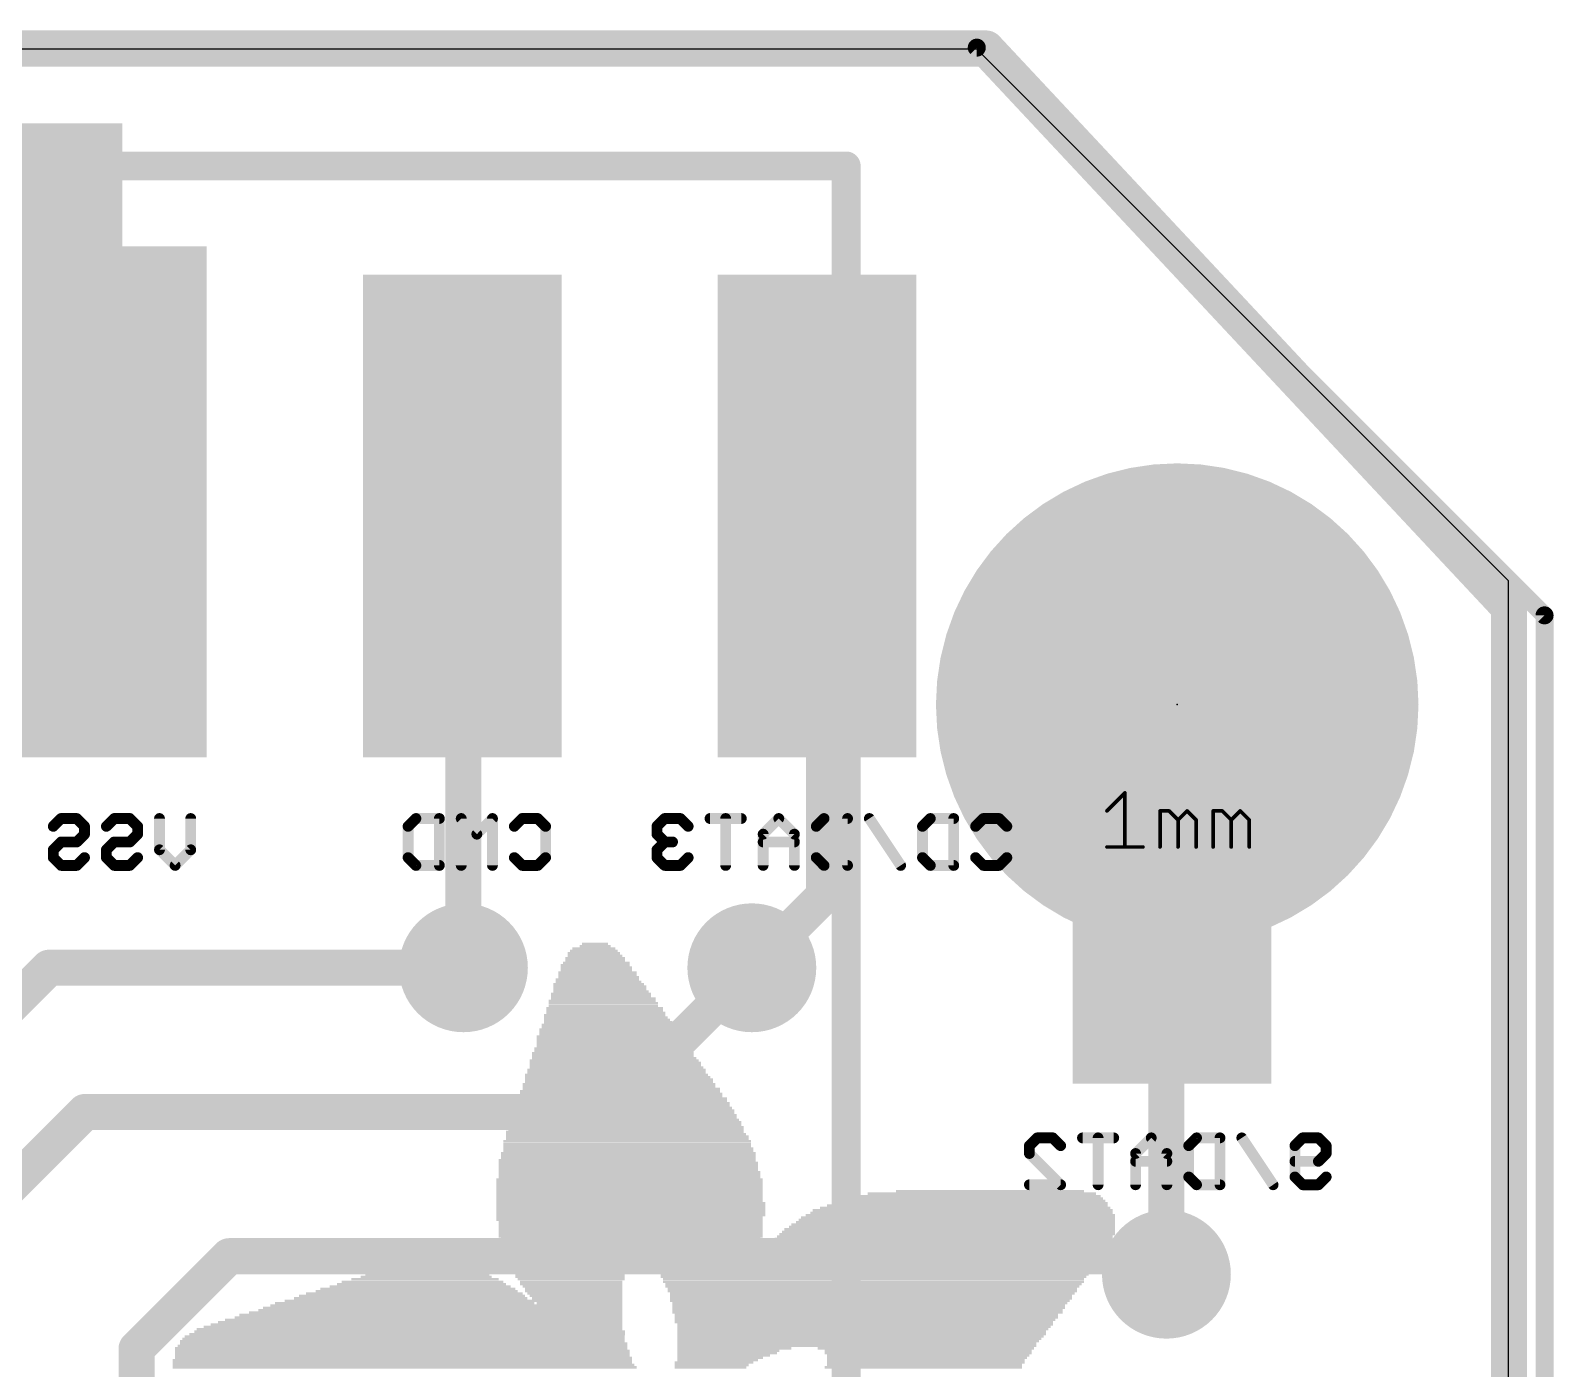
# Model space of a CAD drawing. Extents: x -0.1 to 24.1, y -0.3 to 31.9.
# Drawn here: x 13.33 to 24.06, y 22.45 to 31.88 of the extents above; entities that cross this region are included whole.
import ezdxf

# ---------------------------------------------------------------- set-up
doc = ezdxf.new("R2010")
doc.units = 0
for name, color, linetype in [('1', 12, 'CONTINUOUS'), ('16', 132, 'CONTINUOUS'), ('18', 110, 'CONTINUOUS'), ('20', 53, 'CONTINUOUS'), ('21', 253, 'CONTINUOUS'), ('22', 253, 'CONTINUOUS'), ('23', 53, 'CONTINUOUS'), ('25', 253, 'CONTINUOUS'), ('39', 12, 'CONTINUOUS'), ('41', 12, 'CONTINUOUS'), ('51', 253, 'CONTINUOUS'), ('52', 253, 'CONTINUOUS')]:
    doc.layers.add(name, color=color, linetype=linetype)

# ---------------------------------------------------------------- blocks, each defined once
blk = doc.blocks.new('RECT')
blk.add_solid([(-0.5, -0.5), (0.5, -0.5), (-0.5, 0.5), (0.5, 0.5)])
blk = doc.blocks.new('PIE')
at = {"const_width": 0.5}
blk.add_lwpolyline([(0, -0.25, 1), (0, 0.25, 1), (0, -0.25)], format="xyb", dxfattribs=at)
blk = doc.blocks.new('ROUNDV')
at = {"const_width": 0.5}
blk.add_lwpolyline([(0, -0.25, 1), (0, 0.25, 1), (0, -0.25)], format="xyb", dxfattribs=at)

msp = doc.modelspace()

# ---------------------------------------------------------------- linework, layer by layer
at = {"layer": '1', "const_width": 0.254}
for points in [[(11.88, 23.691), (13.462, 25.273)], [(13.462, 25.273), (16.383, 25.273)], [(17.399, 24.257), (18.415, 25.273)], [(12.98, 23.521), (13.716, 24.257)], [(13.716, 24.257), (17.399, 24.257)], [(14.08, 22.589), (14.732, 23.241)], [(14.732, 23.241), (20.955, 23.241)], [(20.955, 23.241), (21.336, 23.114)], [(14.08, 20.3226), (14.08, 22.589)]]:
    msp.add_lwpolyline(points, dxfattribs=at)
at = {"layer": '1', "const_width": 0.127}
for points in [[(13.462, 25.3365, 1), (13.462, 25.2095)], [(13.5069, 25.2281, 1), (13.4171, 25.3179)], [(16.383, 25.2095, 1), (16.383, 25.3365)], [(18.4599, 25.2281, 1), (18.3701, 25.3179)], [(13.716, 24.3205, 1), (13.716, 24.1935)], [(13.7609, 24.2121, 1), (13.6711, 24.3019)], [(17.3541, 24.3019, 1), (17.4439, 24.2121)], [(17.399, 24.1935, 1), (17.399, 24.3205)], [(14.732, 23.3045, 1), (14.732, 23.1775)], [(14.7769, 23.1961, 1), (14.6871, 23.2859)], [(20.9751, 23.3012, 1), (20.9349, 23.1808)], [(20.955, 23.1775, 1), (20.955, 23.3045)], [(21.3159, 23.0538, 1), (21.3561, 23.1742)], [(14.1435, 22.589, 1), (14.0165, 22.589)], [(14.0351, 22.6339, 1), (14.1249, 22.5441)]]:
    msp.add_lwpolyline(points, format="xyb", dxfattribs=at)
at = {"layer": '16', "const_width": 0.254}
for points in [[(20.066, 31.75), (0.762, 31.75)], [(23.749, 27.813), (20.066, 31.75)], [(16.383, 28.448), (16.375, 28.456)], [(16.383, 25.273), (16.383, 28.448)], [(18.923, 28.408), (18.875, 28.456)], [(18.923, 25.781), (18.923, 28.408)], [(23.749, 21.717), (23.749, 27.813)], [(21.336, 26.117), (21.375, 26.156)], [(21.336, 23.114), (21.336, 26.117)], [(18.415, 25.273), (18.923, 25.781)]]:
    msp.add_lwpolyline(points, dxfattribs=at)
at = {"layer": '16', "const_width": 0.127}
for points in [[(20.1124, 31.7934, 1), (20.0196, 31.7066)], [(20.066, 31.6865, 1), (20.066, 31.8135)], [(16.4199, 28.5009, 1), (16.3301, 28.4111)], [(16.4465, 28.448, 1), (16.3195, 28.448)], [(16.3381, 28.4031, 1), (16.4279, 28.4929)], [(18.9199, 28.5009, 1), (18.8301, 28.4111)], [(18.9865, 28.408, 1), (18.8595, 28.408)], [(18.8781, 28.3631, 1), (18.9679, 28.4529)], [(23.8125, 27.813, 1), (23.6855, 27.813)], [(23.7026, 27.7696, 1), (23.7954, 27.8564)], [(21.3995, 26.117, 1), (21.2725, 26.117)], [(21.2911, 26.1619, 1), (21.3809, 26.0721)], [(21.4199, 26.1111, 1), (21.3301, 26.2009)], [(18.9679, 25.7361, 1), (18.8781, 25.8259)], [(18.8595, 25.781, 1), (18.9865, 25.781)], [(16.3195, 25.273, 1), (16.4465, 25.273)], [(18.3701, 25.3179, 1), (18.4599, 25.2281)], [(21.2725, 23.114, 1), (21.3995, 23.114)]]:
    msp.add_lwpolyline(points, format="xyb", dxfattribs=at)
at = {"layer": '20'}
for p, q in [((20, 31.746), (0.754, 31.746)), ((23.746, 28), (20, 31.746)), ((23.746, 21.746), (23.746, 28))]:
    msp.add_line(p, q, dxfattribs=at)
at = {"layer": '21', "const_width": 0.2032}
for points in [[(19.08, 30.9226), (14.478, 30.9226)], [(19.08, 18.3626), (19.08, 30.9226)]]:
    msp.add_lwpolyline(points, dxfattribs=at)
at = {"layer": '21', "const_width": 0.1016}
for points in [[(14.478, 30.9734, 1), (14.478, 30.8718)], [(19.1308, 30.9226, 1), (19.0292, 30.9226)], [(19.08, 30.8718, 1), (19.08, 30.9734)]]:
    msp.add_lwpolyline(points, format="xyb", dxfattribs=at)
at = {"layer": '23'}
msp.add_point((21.4122, 27.1272), dxfattribs=at)
at = {"layer": '25', "const_width": 0.0254}
for points in [[(20.9169, 26.3781), (21.044, 26.5052)], [(21.044, 26.5052), (21.044, 26.1239)], [(21.2911, 26.1239), (21.2911, 26.3781)], [(21.2911, 26.3781), (21.3547, 26.3781)], [(21.3547, 26.3781), (21.4182, 26.3146)], [(21.4182, 26.3146), (21.4818, 26.3781)], [(21.4182, 26.3146), (21.4182, 26.1239)], [(21.4818, 26.3781), (21.5453, 26.3146)], [(21.5453, 26.3146), (21.5453, 26.1239)], [(21.6653, 26.1239), (21.6653, 26.3781)], [(21.6653, 26.3781), (21.7289, 26.3781)], [(21.7289, 26.3781), (21.7924, 26.3146)], [(21.7924, 26.3146), (21.856, 26.3781)], [(21.7924, 26.3146), (21.7924, 26.1239)], [(21.856, 26.3781), (21.9195, 26.3146)], [(21.9195, 26.3146), (21.9195, 26.1239)], [(20.9169, 26.1239), (21.1711, 26.1239)]]:
    msp.add_lwpolyline(points, dxfattribs=at)
at = {"layer": '25', "const_width": 0.0127}
for points in [[(21.0504, 26.5052, 1), (21.0377, 26.5052)], [(21.0485, 26.5007, 1), (21.0395, 26.5097)], [(20.9124, 26.3826, 1), (20.9214, 26.3736)], [(21.2911, 26.3845, 1), (21.2911, 26.3718)], [(21.2975, 26.3781, 1), (21.2848, 26.3781)], [(21.3591, 26.3826, 1), (21.3502, 26.3736)], [(21.3547, 26.3718, 1), (21.3547, 26.3845)], [(21.4246, 26.3146, 1), (21.4119, 26.3146)], [(21.4137, 26.3191, 1), (21.4227, 26.3101)], [(21.4137, 26.3101, 1), (21.4227, 26.3191)], [(21.4863, 26.3826, 1), (21.4773, 26.3736)], [(21.4863, 26.3736, 1), (21.4773, 26.3826)], [(21.5517, 26.3146, 1), (21.539, 26.3146)], [(21.5408, 26.3101, 1), (21.5498, 26.3191)], [(21.6717, 26.3781, 1), (21.659, 26.3781)], [(21.6653, 26.3845, 1), (21.6653, 26.3718)], [(21.7334, 26.3826, 1), (21.7244, 26.3736)], [(21.7289, 26.3718, 1), (21.7289, 26.3845)], [(21.7879, 26.3191, 1), (21.7969, 26.3101)], [(21.7988, 26.3146, 1), (21.7861, 26.3146)], [(21.7879, 26.3101, 1), (21.7969, 26.3191)], [(21.8605, 26.3826, 1), (21.8515, 26.3736)], [(21.8605, 26.3736, 1), (21.8515, 26.3826)], [(21.9259, 26.3146, 1), (21.9132, 26.3146)], [(21.915, 26.3101, 1), (21.924, 26.3191)], [(20.9169, 26.1303, 1), (20.9169, 26.1176)], [(21.0377, 26.1239, 1), (21.0504, 26.1239)], [(21.1711, 26.1176, 1), (21.1711, 26.1303)], [(21.2848, 26.1239, 1), (21.2975, 26.1239)], [(21.4119, 26.1239, 1), (21.4246, 26.1239)], [(21.539, 26.1239, 1), (21.5517, 26.1239)], [(21.659, 26.1239, 1), (21.6717, 26.1239)], [(21.7861, 26.1239, 1), (21.7988, 26.1239)], [(21.9132, 26.1239, 1), (21.9259, 26.1239)]]:
    msp.add_lwpolyline(points, format="xyb", dxfattribs=at)
at = {"layer": '39', "const_width": 1.2}
msp.add_lwpolyline([(21.4122, 26.0272, 1), (21.4122, 28.2272, 1), (21.4122, 26.0272)], format="xyb", dxfattribs=at)
at = {"layer": '41', "const_width": 1.2}
msp.add_lwpolyline([(21.4122, 26.0272, 1), (21.4122, 28.2272, 1), (21.4122, 26.0272)], format="xyb", dxfattribs=at)
at = {"layer": '51', "const_width": 0.2032}
msp.add_lwpolyline([(19.08, 30.9226), (5.08, 30.9226)], dxfattribs=at)
at = {"layer": '51', "const_width": 0.1016}
msp.add_lwpolyline([(19.08, 30.8718, 1), (19.08, 30.9734)], format="xyb", dxfattribs=at)
at = {"layer": '52'}
for points, const_width in [([(0.5, 31.756), (20, 31.756)], 0.127), ([(20, 31.756), (24, 27.756)], 0.127), ([(24, 27.756), (24, 21.756)], 0.127), ([(13.4932, 26.2695), (13.5482, 26.3246)], 0.0762), ([(13.5482, 26.3246), (13.6584, 26.3246)], 0.0762), ([(13.6584, 26.3246), (13.7135, 26.2695)], 0.0762), ([(13.7135, 26.2695), (13.7135, 26.2144)], 0.0762), ([(13.8674, 26.2695), (13.9225, 26.3246)], 0.0762), ([(13.9225, 26.3246), (14.0326, 26.3246)], 0.0762), ([(14.0326, 26.3246), (14.0877, 26.2695)], 0.0762), ([(14.0877, 26.2695), (14.0877, 26.2144)], 0.0762), ([(14.2416, 26.1043), (14.2416, 26.3246)], 0.0762), ([(14.4619, 26.3246), (14.4619, 26.1043)], 0.0762), ([(15.9932, 26.2695), (16.0482, 26.3246)], 0.0762), ([(15.9932, 26.0492), (15.9932, 26.2695)], 0.0762), ([(16.0482, 26.3246), (16.2135, 26.3246)], 0.0762), ([(16.2135, 26.3246), (16.2135, 25.9941)], 0.0762), ([(16.4775, 26.2144), (16.3674, 26.3246)], 0.0762), ([(16.3674, 26.3246), (16.3674, 25.9941)], 0.0762), ([(16.5877, 26.3246), (16.4775, 26.2144)], 0.0762), ([(16.5877, 25.9941), (16.5877, 26.3246)], 0.0762), ([(16.7416, 26.2695), (16.7967, 26.3246)], 0.0762), ([(16.7967, 26.3246), (16.9068, 26.3246)], 0.0762), ([(16.9068, 26.3246), (16.9619, 26.2695)], 0.0762), ([(16.9619, 26.2695), (16.9619, 26.0492)], 0.0762), ([(17.8014, 26.3246), (17.7463, 26.2695)], 0.0762), ([(17.7463, 26.2695), (17.7463, 26.2144)], 0.0762), ([(17.9116, 26.3246), (17.8014, 26.3246)], 0.0762), ([(17.9667, 26.2695), (17.9116, 26.3246)], 0.0762), ([(18.3409, 26.3246), (18.1206, 26.3246)], 0.0762), ([(18.2307, 25.9941), (18.2307, 26.3246)], 0.0762), ([(18.6049, 26.3246), (18.4948, 26.2144)], 0.0762), ([(18.7151, 26.2144), (18.6049, 26.3246)], 0.0762), ([(18.869, 26.2695), (18.924, 26.3246)], 0.0762), ([(18.869, 26.0492), (18.869, 26.2695)], 0.0762), ([(18.924, 26.3246), (19.0893, 26.3246)], 0.0762), ([(19.0893, 26.3246), (19.0893, 25.9941)], 0.0762), ([(19.4635, 25.9941), (19.2432, 26.3246)], 0.0762), ([(19.6174, 26.2695), (19.6725, 26.3246)], 0.0762), ([(19.6174, 26.0492), (19.6174, 26.2695)], 0.0762), ([(19.6725, 26.3246), (19.8377, 26.3246)], 0.0762), ([(19.8377, 26.3246), (19.8377, 25.9941)], 0.0762), ([(19.9916, 26.2695), (20.0467, 26.3246)], 0.0762), ([(20.0467, 26.3246), (20.1568, 26.3246)], 0.0762), ([(20.1568, 26.3246), (20.2119, 26.2695)], 0.0762), ([(20.2119, 26.2695), (20.2119, 26.0492)], 0.0762), ([(13.5482, 26.1593), (13.4932, 26.1043)], 0.0762), ([(13.6584, 26.1593), (13.5482, 26.1593)], 0.0762), ([(13.7135, 26.2144), (13.6584, 26.1593)], 0.0762), ([(13.9225, 26.1593), (13.8674, 26.1043)], 0.0762), ([(14.0326, 26.1593), (13.9225, 26.1593)], 0.0762), ([(14.0877, 26.2144), (14.0326, 26.1593)], 0.0762), ([(17.7463, 26.2144), (17.8014, 26.1593)], 0.0762), ([(17.8014, 26.1593), (17.7463, 26.1043)], 0.0762), ([(17.8014, 26.1593), (17.8565, 26.1593)], 0.0762), ([(18.4948, 26.2144), (18.4948, 25.9941)], 0.0762), ([(18.7151, 26.1593), (18.4948, 26.1593)], 0.0762), ([(18.7151, 25.9941), (18.7151, 26.2144)], 0.0762), ([(13.4932, 26.1043), (13.4932, 26.0492)], 0.0762), ([(13.4932, 26.0492), (13.5482, 25.9941)], 0.0762), ([(13.6584, 25.9941), (13.7135, 26.0492)], 0.0762), ([(13.8674, 26.1043), (13.8674, 26.0492)], 0.0762), ([(13.8674, 26.0492), (13.9225, 25.9941)], 0.0762), ([(14.0326, 25.9941), (14.0877, 26.0492)], 0.0762), ([(14.3517, 25.9941), (14.2416, 26.1043)], 0.0762), ([(14.4619, 26.1043), (14.3517, 25.9941)], 0.0762), ([(16.0482, 25.9941), (15.9932, 26.0492)], 0.0762), ([(16.7967, 25.9941), (16.7416, 26.0492)], 0.0762), ([(16.9619, 26.0492), (16.9068, 25.9941)], 0.0762), ([(17.7463, 26.1043), (17.7463, 26.0492)], 0.0762), ([(17.7463, 26.0492), (17.8014, 25.9941)], 0.0762), ([(17.9116, 25.9941), (17.9667, 26.0492)], 0.0762), ([(18.924, 25.9941), (18.869, 26.0492)], 0.0762), ([(19.6725, 25.9941), (19.6174, 26.0492)], 0.0762), ([(20.0467, 25.9941), (19.9916, 26.0492)], 0.0762), ([(20.2119, 26.0492), (20.1568, 25.9941)], 0.0762), ([(13.5482, 25.9941), (13.6584, 25.9941)], 0.0762), ([(13.9225, 25.9941), (14.0326, 25.9941)], 0.0762), ([(16.2135, 25.9941), (16.0482, 25.9941)], 0.0762), ([(16.9068, 25.9941), (16.7967, 25.9941)], 0.0762), ([(17.8014, 25.9941), (17.9116, 25.9941)], 0.0762), ([(19.0893, 25.9941), (18.924, 25.9941)], 0.0762), ([(19.8377, 25.9941), (19.6725, 25.9941)], 0.0762), ([(20.1568, 25.9941), (20.0467, 25.9941)], 0.0762), ([(20.3706, 24.0195), (20.4256, 24.0746)], 0.0762), ([(20.3706, 23.9644), (20.3706, 24.0195)], 0.0762), ([(20.4256, 24.0746), (20.5358, 24.0746)], 0.0762), ([(20.5358, 24.0746), (20.5909, 24.0195)], 0.0762), ([(20.9651, 24.0746), (20.7448, 24.0746)], 0.0762), ([(20.8549, 23.7441), (20.8549, 24.0746)], 0.0762), ([(21.2291, 24.0746), (21.119, 23.9644)], 0.0762), ([(21.3393, 23.9644), (21.2291, 24.0746)], 0.0762), ([(21.4932, 24.0195), (21.5482, 24.0746)], 0.0762), ([(21.4932, 23.7992), (21.4932, 24.0195)], 0.0762), ([(21.5482, 24.0746), (21.7135, 24.0746)], 0.0762), ([(21.7135, 24.0746), (21.7135, 23.7441)], 0.0762), ([(22.0877, 23.7441), (21.8674, 24.0746)], 0.0762), ([(22.2416, 24.0195), (22.2967, 24.0746)], 0.0762), ([(22.2416, 23.7992), (22.2416, 24.0195)], 0.0762), ([(22.2967, 24.0746), (22.4068, 24.0746)], 0.0762), ([(22.4068, 24.0746), (22.4619, 24.0195)], 0.0762), ([(22.4619, 24.0195), (22.4619, 23.9644)], 0.0762), ([(20.5909, 23.7441), (20.3706, 23.9644)], 0.0762), ([(21.119, 23.9644), (21.119, 23.7441)], 0.0762), ([(21.3393, 23.9093), (21.119, 23.9093)], 0.0762), ([(21.3393, 23.7441), (21.3393, 23.9644)], 0.0762), ([(22.4068, 23.9093), (22.2416, 23.9093)], 0.0762), ([(22.4619, 23.9644), (22.4068, 23.9093)], 0.0762), ([(21.5482, 23.7441), (21.4932, 23.7992)], 0.0762), ([(22.2967, 23.7441), (22.2416, 23.7992)], 0.0762), ([(22.4619, 23.7992), (22.4068, 23.7441)], 0.0762), ([(20.3706, 23.7441), (20.5909, 23.7441)], 0.0762), ([(21.7135, 23.7441), (21.5482, 23.7441)], 0.0762), ([(22.4068, 23.7441), (22.2967, 23.7441)], 0.0762)]:
    msp.add_lwpolyline(points, dxfattribs=dict(at, const_width=const_width))
for points, const_width in [([(20.0225, 31.7785, 1), (19.9775, 31.7335)], 0.0635), ([(20, 31.7243, 1), (20, 31.7877)], 0.0635), ([(24.0317, 27.756, 1), (23.9683, 27.756)], 0.0635), ([(23.9775, 27.7335, 1), (24.0225, 27.7785)], 0.0635), ([(13.4797, 26.283, 1), (13.5066, 26.256)], 0.0381), ([(13.5482, 26.3436, 1), (13.5482, 26.3055)], 0.0381), ([(13.5617, 26.3111, 1), (13.5348, 26.3381)], 0.0381), ([(13.6719, 26.3381, 1), (13.6449, 26.3111)], 0.0381), ([(13.6584, 26.3055, 1), (13.6584, 26.3436)], 0.0381), ([(13.7325, 26.2695, 1), (13.6944, 26.2695)], 0.0381), ([(13.7, 26.256, 1), (13.727, 26.283)], 0.0381), ([(13.8539, 26.283, 1), (13.8808, 26.256)], 0.0381), ([(13.9225, 26.3436, 1), (13.9225, 26.3055)], 0.0381), ([(13.9359, 26.3111, 1), (13.909, 26.3381)], 0.0381), ([(14.0461, 26.3381, 1), (14.0191, 26.3111)], 0.0381), ([(14.0326, 26.3055, 1), (14.0326, 26.3436)], 0.0381), ([(14.1067, 26.2695, 1), (14.0686, 26.2695)], 0.0381), ([(14.0742, 26.256, 1), (14.1012, 26.283)], 0.0381), ([(14.2606, 26.3246, 1), (14.2225, 26.3246)], 0.0381), ([(14.4809, 26.3246, 1), (14.4428, 26.3246)], 0.0381), ([(16.0122, 26.2695, 1), (15.9741, 26.2695)], 0.0381), ([(15.9797, 26.283, 1), (16.0066, 26.256)], 0.0381), ([(16.0482, 26.3436, 1), (16.0482, 26.3055)], 0.0381), ([(16.0617, 26.3111, 1), (16.0348, 26.3381)], 0.0381), ([(16.2325, 26.3246, 1), (16.1944, 26.3246)], 0.0381), ([(16.2135, 26.3055, 1), (16.2135, 26.3436)], 0.0381), ([(16.3808, 26.3381, 1), (16.3539, 26.3111)], 0.0381), ([(16.3864, 26.3246, 1), (16.3483, 26.3246)], 0.0381), ([(16.6067, 26.3246, 1), (16.5686, 26.3246)], 0.0381), ([(16.6012, 26.3111, 1), (16.5742, 26.3381)], 0.0381), ([(16.7281, 26.283, 1), (16.7551, 26.256)], 0.0381), ([(16.7967, 26.3436, 1), (16.7967, 26.3055)], 0.0381), ([(16.8101, 26.3111, 1), (16.7832, 26.3381)], 0.0381), ([(16.9203, 26.3381, 1), (16.8934, 26.3111)], 0.0381), ([(16.9068, 26.3055, 1), (16.9068, 26.3436)], 0.0381), ([(16.9809, 26.2695, 1), (16.9428, 26.2695)], 0.0381), ([(16.9484, 26.256, 1), (16.9754, 26.283)], 0.0381), ([(17.7654, 26.2695, 1), (17.7273, 26.2695)], 0.0381), ([(17.7329, 26.283, 1), (17.7598, 26.256)], 0.0381), ([(17.8014, 26.3436, 1), (17.8014, 26.3055)], 0.0381), ([(17.8149, 26.3111, 1), (17.788, 26.3381)], 0.0381), ([(17.9251, 26.3381, 1), (17.8981, 26.3111)], 0.0381), ([(17.9116, 26.3055, 1), (17.9116, 26.3436)], 0.0381), ([(17.9532, 26.256, 1), (17.9801, 26.283)], 0.0381), ([(18.1206, 26.3436, 1), (18.1206, 26.3055)], 0.0381), ([(18.2498, 26.3246, 1), (18.2117, 26.3246)], 0.0381), ([(18.3409, 26.3055, 1), (18.3409, 26.3436)], 0.0381), ([(18.6184, 26.3381, 1), (18.5914, 26.3111)], 0.0381), ([(18.6184, 26.3111, 1), (18.5914, 26.3381)], 0.0381), ([(18.8555, 26.283, 1), (18.8824, 26.256)], 0.0381), ([(18.888, 26.2695, 1), (18.8499, 26.2695)], 0.0381), ([(18.924, 26.3436, 1), (18.924, 26.3055)], 0.0381), ([(18.9375, 26.3111, 1), (18.9106, 26.3381)], 0.0381), ([(19.1083, 26.3246, 1), (19.0702, 26.3246)], 0.0381), ([(19.0893, 26.3055, 1), (19.0893, 26.3436)], 0.0381), ([(19.259, 26.3351, 1), (19.2273, 26.314)], 0.0381), ([(19.6364, 26.2695, 1), (19.5983, 26.2695)], 0.0381), ([(19.6039, 26.283, 1), (19.6308, 26.256)], 0.0381), ([(19.6725, 26.3436, 1), (19.6725, 26.3055)], 0.0381), ([(19.6859, 26.3111, 1), (19.659, 26.3381)], 0.0381), ([(19.8567, 26.3246, 1), (19.8186, 26.3246)], 0.0381), ([(19.8377, 26.3055, 1), (19.8377, 26.3436)], 0.0381), ([(19.9781, 26.283, 1), (20.0051, 26.256)], 0.0381), ([(20.0467, 26.3436, 1), (20.0467, 26.3055)], 0.0381), ([(20.0601, 26.3111, 1), (20.0332, 26.3381)], 0.0381), ([(20.1703, 26.3381, 1), (20.1434, 26.3111)], 0.0381), ([(20.1568, 26.3055, 1), (20.1568, 26.3436)], 0.0381), ([(20.2309, 26.2695, 1), (20.1928, 26.2695)], 0.0381), ([(20.1984, 26.256, 1), (20.2254, 26.283)], 0.0381), ([(13.5482, 26.1784, 1), (13.5482, 26.1403)], 0.0381), ([(13.5617, 26.1459, 1), (13.5348, 26.1728)], 0.0381), ([(13.6449, 26.1728, 1), (13.6719, 26.1459)], 0.0381), ([(13.6584, 26.1403, 1), (13.6584, 26.1784)], 0.0381), ([(13.6944, 26.2144, 1), (13.7325, 26.2144)], 0.0381), ([(13.727, 26.2009, 1), (13.7, 26.2279)], 0.0381), ([(13.9225, 26.1784, 1), (13.9225, 26.1403)], 0.0381), ([(13.9359, 26.1459, 1), (13.909, 26.1728)], 0.0381), ([(14.0191, 26.1728, 1), (14.0461, 26.1459)], 0.0381), ([(14.0326, 26.1403, 1), (14.0326, 26.1784)], 0.0381), ([(14.0686, 26.2144, 1), (14.1067, 26.2144)], 0.0381), ([(14.1012, 26.2009, 1), (14.0742, 26.2279)], 0.0381), ([(16.4641, 26.2279, 1), (16.491, 26.2009)], 0.0381), ([(16.4641, 26.2009, 1), (16.491, 26.2279)], 0.0381), ([(17.7598, 26.2279, 1), (17.7329, 26.2009)], 0.0381), ([(17.7273, 26.2144, 1), (17.7654, 26.2144)], 0.0381), ([(17.8014, 26.1784, 1), (17.8014, 26.1403)], 0.0381), ([(17.8149, 26.1459, 1), (17.788, 26.1728)], 0.0381), ([(17.788, 26.1459, 1), (17.8149, 26.1728)], 0.0381), ([(17.8565, 26.1403, 1), (17.8565, 26.1784)], 0.0381), ([(18.5138, 26.2144, 1), (18.4757, 26.2144)], 0.0381), ([(18.4813, 26.2279, 1), (18.5082, 26.2009)], 0.0381), ([(18.4948, 26.1784, 1), (18.4948, 26.1403)], 0.0381), ([(18.7341, 26.2144, 1), (18.696, 26.2144)], 0.0381), ([(18.7016, 26.2009, 1), (18.7285, 26.2279)], 0.0381), ([(18.7151, 26.1403, 1), (18.7151, 26.1784)], 0.0381), ([(13.5122, 26.1043, 1), (13.4741, 26.1043)], 0.0381), ([(13.4797, 26.1177, 1), (13.5066, 26.0908)], 0.0381), ([(13.5066, 26.0626, 1), (13.4797, 26.0357)], 0.0381), ([(13.727, 26.0357, 1), (13.7, 26.0626)], 0.0381), ([(13.8864, 26.1043, 1), (13.8483, 26.1043)], 0.0381), ([(13.8539, 26.1177, 1), (13.8808, 26.0908)], 0.0381), ([(13.8808, 26.0626, 1), (13.8539, 26.0357)], 0.0381), ([(14.1012, 26.0357, 1), (14.0742, 26.0626)], 0.0381), ([(14.2551, 26.1177, 1), (14.2281, 26.0908)], 0.0381), ([(14.2225, 26.1043, 1), (14.2606, 26.1043)], 0.0381), ([(14.4428, 26.1043, 1), (14.4809, 26.1043)], 0.0381), ([(14.4754, 26.0908, 1), (14.4484, 26.1177)], 0.0381), ([(16.0066, 26.0626, 1), (15.9797, 26.0357)], 0.0381), ([(16.7551, 26.0626, 1), (16.7281, 26.0357)], 0.0381), ([(16.9754, 26.0357, 1), (16.9484, 26.0626)], 0.0381), ([(17.7654, 26.1043, 1), (17.7273, 26.1043)], 0.0381), ([(17.7329, 26.1177, 1), (17.7598, 26.0908)], 0.0381), ([(17.7598, 26.0626, 1), (17.7329, 26.0357)], 0.0381), ([(17.9801, 26.0357, 1), (17.9532, 26.0626)], 0.0381), ([(18.8824, 26.0626, 1), (18.8555, 26.0357)], 0.0381), ([(19.6308, 26.0626, 1), (19.6039, 26.0357)], 0.0381), ([(20.0051, 26.0626, 1), (19.9781, 26.0357)], 0.0381), ([(20.2254, 26.0357, 1), (20.1984, 26.0626)], 0.0381), ([(13.4741, 26.0492, 1), (13.5122, 26.0492)], 0.0381), ([(13.5482, 26.0131, 1), (13.5482, 25.975)], 0.0381), ([(13.5348, 25.9806, 1), (13.5617, 26.0076)], 0.0381), ([(13.6449, 26.0076, 1), (13.6719, 25.9806)], 0.0381), ([(13.6584, 25.975, 1), (13.6584, 26.0131)], 0.0381), ([(13.8483, 26.0492, 1), (13.8864, 26.0492)], 0.0381), ([(13.9225, 26.0131, 1), (13.9225, 25.975)], 0.0381), ([(13.909, 25.9806, 1), (13.9359, 26.0076)], 0.0381), ([(14.0191, 26.0076, 1), (14.0461, 25.9806)], 0.0381), ([(14.0326, 25.975, 1), (14.0326, 26.0131)], 0.0381), ([(14.3383, 26.0076, 1), (14.3652, 25.9806)], 0.0381), ([(14.3383, 25.9806, 1), (14.3652, 26.0076)], 0.0381), ([(15.9741, 26.0492, 1), (16.0122, 26.0492)], 0.0381), ([(16.0482, 26.0131, 1), (16.0482, 25.975)], 0.0381), ([(16.0348, 25.9806, 1), (16.0617, 26.0076)], 0.0381), ([(16.1944, 25.9941, 1), (16.2325, 25.9941)], 0.0381), ([(16.2135, 25.975, 1), (16.2135, 26.0131)], 0.0381), ([(16.3483, 25.9941, 1), (16.3864, 25.9941)], 0.0381), ([(16.5686, 25.9941, 1), (16.6067, 25.9941)], 0.0381), ([(16.7967, 26.0131, 1), (16.7967, 25.975)], 0.0381), ([(16.7832, 25.9806, 1), (16.8101, 26.0076)], 0.0381), ([(16.8934, 26.0076, 1), (16.9203, 25.9806)], 0.0381), ([(16.9068, 25.975, 1), (16.9068, 26.0131)], 0.0381), ([(16.9428, 26.0492, 1), (16.9809, 26.0492)], 0.0381), ([(17.7273, 26.0492, 1), (17.7654, 26.0492)], 0.0381), ([(17.8014, 26.0131, 1), (17.8014, 25.975)], 0.0381), ([(17.788, 25.9806, 1), (17.8149, 26.0076)], 0.0381), ([(17.8981, 26.0076, 1), (17.9251, 25.9806)], 0.0381), ([(17.9116, 25.975, 1), (17.9116, 26.0131)], 0.0381), ([(18.2117, 25.9941, 1), (18.2498, 25.9941)], 0.0381), ([(18.4757, 25.9941, 1), (18.5138, 25.9941)], 0.0381), ([(18.696, 25.9941, 1), (18.7341, 25.9941)], 0.0381), ([(18.8499, 26.0492, 1), (18.888, 26.0492)], 0.0381), ([(18.924, 26.0131, 1), (18.924, 25.975)], 0.0381), ([(18.9106, 25.9806, 1), (18.9375, 26.0076)], 0.0381), ([(19.0702, 25.9941, 1), (19.1083, 25.9941)], 0.0381), ([(19.0893, 25.975, 1), (19.0893, 26.0131)], 0.0381), ([(19.4476, 25.9835, 1), (19.4793, 26.0047)], 0.0381), ([(19.5983, 26.0492, 1), (19.6364, 26.0492)], 0.0381), ([(19.6725, 26.0131, 1), (19.6725, 25.975)], 0.0381), ([(19.659, 25.9806, 1), (19.6859, 26.0076)], 0.0381), ([(19.8186, 25.9941, 1), (19.8567, 25.9941)], 0.0381), ([(19.8377, 25.975, 1), (19.8377, 26.0131)], 0.0381), ([(20.0467, 26.0131, 1), (20.0467, 25.975)], 0.0381), ([(20.0332, 25.9806, 1), (20.0601, 26.0076)], 0.0381), ([(20.1434, 26.0076, 1), (20.1703, 25.9806)], 0.0381), ([(20.1568, 25.975, 1), (20.1568, 26.0131)], 0.0381), ([(20.1928, 26.0492, 1), (20.2309, 26.0492)], 0.0381), ([(20.3571, 24.033, 1), (20.384, 24.006)], 0.0381), ([(20.3896, 24.0195, 1), (20.3515, 24.0195)], 0.0381), ([(20.4256, 24.0936, 1), (20.4256, 24.0555)], 0.0381), ([(20.4391, 24.0611, 1), (20.4122, 24.0881)], 0.0381), ([(20.5493, 24.0881, 1), (20.5223, 24.0611)], 0.0381), ([(20.5358, 24.0555, 1), (20.5358, 24.0936)], 0.0381), ([(20.5774, 24.006, 1), (20.6043, 24.033)], 0.0381), ([(20.7448, 24.0936, 1), (20.7448, 24.0555)], 0.0381), ([(20.874, 24.0746, 1), (20.8359, 24.0746)], 0.0381), ([(20.9651, 24.0555, 1), (20.9651, 24.0936)], 0.0381), ([(21.2426, 24.0881, 1), (21.2157, 24.0611)], 0.0381), ([(21.2426, 24.0611, 1), (21.2157, 24.0881)], 0.0381), ([(21.5122, 24.0195, 1), (21.4741, 24.0195)], 0.0381), ([(21.4797, 24.033, 1), (21.5066, 24.006)], 0.0381), ([(21.5482, 24.0936, 1), (21.5482, 24.0555)], 0.0381), ([(21.5617, 24.0611, 1), (21.5348, 24.0881)], 0.0381), ([(21.7325, 24.0746, 1), (21.6944, 24.0746)], 0.0381), ([(21.7135, 24.0555, 1), (21.7135, 24.0936)], 0.0381), ([(21.8832, 24.0851, 1), (21.8515, 24.064)], 0.0381), ([(22.2606, 24.0195, 1), (22.2225, 24.0195)], 0.0381), ([(22.2281, 24.033, 1), (22.2551, 24.006)], 0.0381), ([(22.2967, 24.0936, 1), (22.2967, 24.0555)], 0.0381), ([(22.3101, 24.0611, 1), (22.2832, 24.0881)], 0.0381), ([(22.4203, 24.0881, 1), (22.3934, 24.0611)], 0.0381), ([(22.4068, 24.0555, 1), (22.4068, 24.0936)], 0.0381), ([(22.4809, 24.0195, 1), (22.4428, 24.0195)], 0.0381), ([(22.4484, 24.006, 1), (22.4754, 24.033)], 0.0381), ([(20.384, 23.9779, 1), (20.3571, 23.9509)], 0.0381), ([(20.3515, 23.9644, 1), (20.3896, 23.9644)], 0.0381), ([(21.1055, 23.9779, 1), (21.1324, 23.9509)], 0.0381), ([(21.138, 23.9644, 1), (21.0999, 23.9644)], 0.0381), ([(21.119, 23.9284, 1), (21.119, 23.8903)], 0.0381), ([(21.3583, 23.9644, 1), (21.3202, 23.9644)], 0.0381), ([(21.3258, 23.9509, 1), (21.3528, 23.9779)], 0.0381), ([(21.3393, 23.8903, 1), (21.3393, 23.9284)], 0.0381), ([(22.2416, 23.9284, 1), (22.2416, 23.8903)], 0.0381), ([(22.3934, 23.9228, 1), (22.4203, 23.8959)], 0.0381), ([(22.4068, 23.8903, 1), (22.4068, 23.9284)], 0.0381), ([(22.4428, 23.9644, 1), (22.4809, 23.9644)], 0.0381), ([(22.4754, 23.9509, 1), (22.4484, 23.9779)], 0.0381), ([(21.5066, 23.8126, 1), (21.4797, 23.7857)], 0.0381), ([(22.2551, 23.8126, 1), (22.2281, 23.7857)], 0.0381), ([(22.4754, 23.7857, 1), (22.4484, 23.8126)], 0.0381), ([(20.3706, 23.7631, 1), (20.3706, 23.725)], 0.0381), ([(20.5774, 23.7306, 1), (20.6043, 23.7576)], 0.0381), ([(20.5909, 23.725, 1), (20.5909, 23.7631)], 0.0381), ([(20.8359, 23.7441, 1), (20.874, 23.7441)], 0.0381), ([(21.0999, 23.7441, 1), (21.138, 23.7441)], 0.0381), ([(21.3202, 23.7441, 1), (21.3583, 23.7441)], 0.0381), ([(21.4741, 23.7992, 1), (21.5122, 23.7992)], 0.0381), ([(21.5482, 23.7631, 1), (21.5482, 23.725)], 0.0381), ([(21.5348, 23.7306, 1), (21.5617, 23.7576)], 0.0381), ([(21.6944, 23.7441, 1), (21.7325, 23.7441)], 0.0381), ([(21.7135, 23.725, 1), (21.7135, 23.7631)], 0.0381), ([(22.0718, 23.7335, 1), (22.1035, 23.7547)], 0.0381), ([(22.2225, 23.7992, 1), (22.2606, 23.7992)], 0.0381), ([(22.2967, 23.7631, 1), (22.2967, 23.725)], 0.0381), ([(22.2832, 23.7306, 1), (22.3101, 23.7576)], 0.0381), ([(22.3934, 23.7576, 1), (22.4203, 23.7306)], 0.0381), ([(22.4068, 23.725, 1), (22.4068, 23.7631)], 0.0381)]:
    msp.add_lwpolyline(points, format="xyb", dxfattribs=dict(at, const_width=const_width))

# ---------------------------------------------------------------- block references
at = {"layer": '1', "xscale": 1.4, "yscale": 1.8, "rotation": 90}
msp.add_blockref('RECT', (13.08, 30.5226), dxfattribs=at)
at = {"layer": '1'}
msp.add_blockref('PIE', (21.4122, 27.1272), dxfattribs=at)
at = {"layer": '16', "xscale": 1.4, "rotation": 180}
for p, yscale in [((13.875, 28.556), 3.6), ((16.375, 28.456), 3.4), ((18.875, 28.456), 3.4), ((21.375, 26.156), 3.4)]:
    msp.add_blockref('RECT', p, dxfattribs=dict(at, yscale=yscale))
at = {"layer": '18', "xscale": 0.908, "yscale": 0.908}
for p in [(16.383, 25.273), (16.383, 25.273), (18.415, 25.273), (18.415, 25.273), (21.336, 23.114), (21.336, 23.114)]:
    msp.add_blockref('ROUNDV', p, dxfattribs=at)
at = {"layer": '22', "rotation": 180}
for p, xscale, yscale in [((17.3106, 25.4249), 0.218, 0.0168), ((17.3106, 25.4417), 0.1844, 0.0167), ((17.3107, 25.3411), 0.4191, 0.0168), ((17.3107, 25.3243), 0.4191, 0.0168), ((17.3022, 25.3746), 0.3688, 0.0168), ((17.3106, 25.3579), 0.3856, 0.0167), ((17.3023, 25.3914), 0.3353, 0.0167), ((17.3022, 25.4081), 0.3018, 0.0168), ((17.3274, 25.2405), 0.5532, 0.0168), ((17.3274, 25.2237), 0.5532, 0.0168), ((17.3106, 25.2908), 0.4862, 0.0168), ((17.319, 25.274), 0.5029, 0.0168), ((17.319, 25.2573), 0.5029, 0.0167), ((17.319, 25.3076), 0.4694, 0.0167), ((17.3441, 25.1399), 0.6538, 0.0168), ((17.3441, 25.1232), 0.6538, 0.0167), ((17.3525, 25.1064), 0.6706, 0.0168), ((17.3358, 25.1567), 0.6371, 0.0168), ((17.3273, 25.1902), 0.5867, 0.0168), ((17.3358, 25.1735), 0.6035, 0.0167), ((17.3358, 25.207), 0.5699, 0.0167), ((17.3609, 25.0393), 0.7544, 0.0168), ((17.3693, 25.0226), 0.7712, 0.0167), ((17.3693, 25.0058), 0.7712, 0.0168), ((17.3693, 25.0561), 0.7376, 0.0168), ((17.3526, 25.0896), 0.7041, 0.0168), ((17.3526, 25.0729), 0.7041, 0.0167), ((17.3776, 24.9388), 0.8549, 0.0167), ((17.3944, 24.9052), 0.8885, 0.0168), ((17.4028, 24.8885), 0.9052, 0.0167), ((17.3861, 24.922), 0.8717, 0.0168), ((17.3776, 24.989), 0.8215, 0.0168), ((17.3776, 24.9723), 0.8215, 0.0167), ((17.386, 24.9555), 0.8382, 0.0168), ((17.4112, 24.7879), 1.0226, 0.0167), ((17.4112, 24.8046), 0.989, 0.0168), ((17.4029, 24.8382), 0.9723, 0.0167), ((17.4029, 24.8214), 0.9723, 0.0168), ((17.3944, 24.8717), 0.922, 0.0168), ((17.4028, 24.8549), 0.9388, 0.0168), ((17.4363, 24.7041), 1.1064, 0.0167), ((17.4363, 24.6873), 1.1064, 0.0168), ((17.4196, 24.7711), 1.0394, 0.0168), ((17.4196, 24.7544), 1.0394, 0.0167), ((17.4279, 24.7376), 1.0561, 0.0168), ((17.4279, 24.7208), 1.0561, 0.0168), ((17.4447, 24.6202), 1.1902, 0.0168), ((17.4531, 24.6035), 1.207, 0.0167), ((17.4531, 24.5867), 1.207, 0.0168), ((17.4615, 24.5699), 1.2238, 0.0168), ((17.4447, 24.637), 1.1567, 0.0168), ((17.4364, 24.6705), 1.1399, 0.0168), ((17.4364, 24.6538), 1.1399, 0.0167), ((17.4615, 24.5197), 1.2908, 0.0167), ((17.4699, 24.5029), 1.3076, 0.0168), ((17.4782, 24.4861), 1.3243, 0.0168), ((17.4782, 24.4694), 1.3243, 0.0167), ((17.4614, 24.5532), 1.2573, 0.0167), ((17.4614, 24.5364), 1.2573, 0.0168), ((17.5034, 24.352), 1.4752, 0.0168), ((17.4867, 24.3688), 1.4417, 0.0167), ((17.4866, 24.4023), 1.4082, 0.0168), ((17.495, 24.3855), 1.425, 0.0168), ((17.4782, 24.4526), 1.3579, 0.0168), ((17.4782, 24.4358), 1.3579, 0.0168), ((17.495, 24.4191), 1.3914, 0.0167), ((17.5117, 24.2682), 1.5591, 0.0168), ((17.5117, 24.2514), 1.5591, 0.0168), ((17.5034, 24.3017), 1.5088, 0.0168), ((17.5117, 24.285), 1.5255, 0.0167), ((17.5034, 24.3353), 1.4752, 0.0167), ((17.5118, 24.3185), 1.492, 0.0168), ((17.5285, 24.1508), 1.6597, 0.0168), ((17.5285, 24.1844), 1.6261, 0.0167), ((17.5285, 24.1676), 1.6261, 0.0168), ((17.5202, 24.2011), 1.6093, 0.0168), ((17.5202, 24.2347), 1.5759, 0.0167), ((17.5202, 24.2179), 1.5759, 0.0168), ((17.5369, 24.0503), 1.7434, 0.0167), ((17.5369, 24.0335), 1.7434, 0.0168), ((17.5202, 24.1173), 1.6764, 0.0168), ((17.5285, 24.1006), 1.6931, 0.0167), ((17.537, 24.0838), 1.7099, 0.0168), ((17.537, 24.067), 1.7099, 0.0168), ((17.5285, 24.1341), 1.6597, 0.0167), ((17.5453, 23.9664), 1.7938, 0.0168), ((17.5453, 23.9497), 1.7938, 0.0167), ((17.5453, 23.9329), 1.7938, 0.0168), ((17.5369, 24.0167), 1.7434, 0.0168), ((17.5453, 24), 1.7602, 0.0167), ((17.5453, 23.9832), 1.7602, 0.0168), ((17.5453, 23.8994), 1.8272, 0.0168), ((17.5453, 23.8826), 1.8272, 0.0168), ((17.5453, 23.8659), 1.8272, 0.0167), ((17.5453, 23.8491), 1.8272, 0.0168), ((17.5537, 23.8323), 1.844, 0.0168), ((17.5537, 23.8156), 1.844, 0.0167), ((17.537, 23.9162), 1.8105, 0.0167), ((17.5537, 23.782), 1.8776, 0.0168), ((17.5537, 23.7653), 1.8776, 0.0167), ((17.5537, 23.7485), 1.8776, 0.0168), ((17.5537, 23.7317), 1.8776, 0.0168), ((17.5537, 23.715), 1.8776, 0.0167), ((17.5537, 23.7988), 1.844, 0.0168), ((17.5537, 23.6982), 1.8776, 0.0168), ((17.5537, 23.6815), 1.8776, 0.0167), ((17.5537, 23.6647), 1.8776, 0.0168), ((17.5537, 23.6479), 1.8776, 0.0168), ((17.5537, 23.6312), 1.8776, 0.0167), ((17.562, 23.6144), 1.8943, 0.0168), ((19.9509, 23.6144), 1.9446, 0.0168), ((19.9677, 23.6312), 1.8776, 0.0167), ((19.9929, 23.6479), 1.7937, 0.0168), ((20.0097, 23.6647), 1.7267, 0.0168), ((20.0348, 23.6815), 1.6093, 0.0167), ((20.0935, 23.6982), 1.3243, 0.0168), ((17.562, 23.5976), 1.8943, 0.0168), ((17.562, 23.5809), 1.8943, 0.0167), ((17.562, 23.5641), 1.8943, 0.0168), ((17.562, 23.5473), 1.8943, 0.0168), ((17.562, 23.5306), 1.8943, 0.0167), ((17.5537, 23.5138), 1.8776, 0.0168), ((17.5537, 23.4971), 1.8776, 0.0167), ((19.8587, 23.4971), 2.2296, 0.0167), ((19.8671, 23.5138), 2.2128, 0.0168), ((19.8839, 23.5306), 2.1793, 0.0167), ((19.8923, 23.5473), 2.1291, 0.0168), ((19.9007, 23.5641), 2.1123, 0.0168), ((19.9174, 23.5809), 2.0452, 0.0167), ((19.9342, 23.5976), 1.9781, 0.0168), ((17.5621, 23.4803), 1.8608, 0.0168), ((17.5621, 23.4635), 1.8608, 0.0168), ((17.5621, 23.4468), 1.8608, 0.0167), ((17.5621, 23.43), 1.8608, 0.0168), ((17.5621, 23.4132), 1.8608, 0.0168), ((17.5621, 23.3965), 1.8608, 0.0167), ((19.7917, 23.3965), 2.3637, 0.0167), ((19.8001, 23.4132), 2.3469, 0.0168), ((19.8084, 23.43), 2.3302, 0.0168), ((19.8252, 23.4468), 2.2966, 0.0167), ((19.8336, 23.4635), 2.2799, 0.0168), ((19.8504, 23.4803), 2.2463, 0.0168), ((17.5621, 23.3797), 1.8608, 0.0168), ((17.562, 23.3629), 1.8273, 0.0168), ((17.562, 23.3462), 1.8273, 0.0167), ((17.562, 23.3126), 1.7937, 0.0168), ((17.562, 23.2959), 1.7937, 0.0167), ((17.562, 23.2791), 1.7937, 0.0168), ((17.5705, 23.3294), 1.8105, 0.0168), ((19.7079, 23.2791), 2.3973, 0.0168), ((19.7246, 23.3126), 2.3972, 0.0168), ((19.7246, 23.2959), 2.3972, 0.0167), ((19.7414, 23.3294), 2.3972, 0.0168), ((19.7582, 23.3462), 2.3973, 0.0167), ((19.7666, 23.3629), 2.3805, 0.0168), ((19.775, 23.3797), 2.3637, 0.0168), ((17.5621, 23.2624), 1.7602, 0.0167), ((17.5621, 23.2456), 1.7602, 0.0168), ((17.5621, 23.2288), 1.7602, 0.0168), ((17.143, 23.2121), 0.8885, 0.0167), ((17.1346, 23.1953), 0.8717, 0.0168), ((17.1346, 23.1785), 0.8382, 0.0168), ((18.0566, 23.2121), 0.7712, 0.0167), ((18.0566, 23.1953), 0.7376, 0.0168), ((18.065, 23.1785), 0.7208, 0.0168), ((19.6492, 23.1953), 2.414, 0.0168), ((19.6408, 23.1785), 2.3972, 0.0168), ((19.6576, 23.2121), 2.3973, 0.0167), ((19.666, 23.2288), 2.4141, 0.0168), ((19.6995, 23.2624), 2.414, 0.0167), ((19.6911, 23.2456), 2.3972, 0.0168), ((16.112, 23.078), 1.0394, 0.0167), ((16.1204, 23.0947), 0.922, 0.0168), ((16.1288, 23.1115), 0.8717, 0.0167), ((16.1371, 23.1282), 0.7544, 0.0168), ((16.1455, 23.145), 0.57, 0.0168), ((16.1455, 23.1618), 0.4694, 0.0167), ((17.1346, 23.1618), 0.8382, 0.0167), ((17.1262, 23.145), 0.8214, 0.0168), ((17.1262, 23.1282), 0.788, 0.0168), ((17.1346, 23.1115), 0.7712, 0.0167), ((17.1346, 23.0947), 0.7712, 0.0168), ((17.143, 23.078), 0.7544, 0.0167), ((19.2804, 23.145), 3.0846, 0.0168), ((18.0734, 23.1618), 0.6705, 0.0167), ((19.2804, 23.1282), 3.051, 0.0168), ((19.272, 23.0947), 3.0008, 0.0168), ((19.2804, 23.1115), 3.0175, 0.0167), ((19.272, 23.078), 2.9672, 0.0167), ((19.6241, 23.1618), 2.3973, 0.0167), ((16.0198, 22.9606), 1.5926, 0.0168), ((16.0366, 22.9774), 1.5255, 0.0167), ((16.0533, 22.9941), 1.425, 0.0168), ((16.0617, 23.0109), 1.3746, 0.0168), ((16.0785, 23.0277), 1.2741, 0.0167), ((16.0869, 23.0444), 1.1903, 0.0168), ((16.0952, 23.0612), 1.14, 0.0168), ((17.143, 23.0612), 0.7209, 0.0168), ((17.143, 23.0444), 0.7209, 0.0168), ((17.1514, 23.0277), 0.7041, 0.0167), ((17.1598, 23.0109), 0.6873, 0.0168), ((17.1598, 22.9941), 0.6873, 0.0168), ((17.1681, 22.9774), 0.6706, 0.0167), ((17.1765, 22.9606), 0.6538, 0.0168), ((19.272, 23.0612), 2.9672, 0.0168), ((19.272, 23.0444), 2.9337, 0.0168), ((19.2636, 23.0277), 2.917, 0.0167), ((19.2636, 23.0109), 2.8834, 0.0168), ((19.2636, 22.9941), 2.8834, 0.0168), ((19.2553, 22.9606), 2.8331, 0.0168), ((19.2637, 22.9774), 2.8499, 0.0167), ((16.221, 22.86), 2.5649, 0.0168), ((16.2377, 22.8768), 2.5314, 0.0167), ((16.2629, 22.8935), 2.4811, 0.0168), ((15.9695, 22.9103), 1.8273, 0.0168), ((16.3132, 22.9271), 2.3805, 0.0167), ((16.0114, 22.9438), 1.6428, 0.0168), ((17.1849, 22.9438), 0.637, 0.0168), ((17.2017, 22.9103), 0.6035, 0.0168), ((19.2553, 22.9438), 2.8331, 0.0168), ((19.2469, 22.9271), 2.8163, 0.0167), ((19.2385, 22.8935), 2.7661, 0.0168), ((19.2385, 22.8768), 2.7661, 0.0167), ((19.2469, 22.9103), 2.7829, 0.0168), ((19.2301, 22.86), 2.7493, 0.0168), ((16.0282, 22.7427), 2.9505, 0.0167), ((16.0533, 22.7594), 2.9002, 0.0168), ((16.0785, 22.7762), 2.8499, 0.0168), ((16.1036, 22.793), 2.7996, 0.0167), ((16.1372, 22.8097), 2.7325, 0.0168), ((16.1539, 22.8265), 2.699, 0.0168), ((16.1874, 22.8433), 2.632, 0.0167), ((19.2301, 22.8433), 2.7493, 0.0167), ((19.2217, 22.8265), 2.699, 0.0168), ((19.2217, 22.8097), 2.699, 0.0168), ((19.2133, 22.793), 2.6822, 0.0167), ((19.205, 22.7762), 2.6655, 0.0168), ((19.205, 22.7427), 2.6319, 0.0167), ((19.2134, 22.7594), 2.6487, 0.0168), ((15.9527, 22.6421), 3.1349, 0.0168), ((15.9611, 22.6589), 3.1181, 0.0167), ((15.9695, 22.6756), 3.1014, 0.0168), ((15.9863, 22.6924), 3.0679, 0.0167), ((16.0031, 22.7091), 3.0343, 0.0168), ((16.003, 22.7259), 3.0008, 0.0168), ((19.1882, 22.7091), 2.5984, 0.0168), ((19.1882, 22.6924), 2.5984, 0.0167), ((19.1798, 22.6756), 2.5816, 0.0168), ((19.1966, 22.7259), 2.6151, 0.0168), ((19.1715, 22.6589), 2.5649, 0.0167), ((19.1631, 22.6421), 2.5481, 0.0168), ((15.9527, 22.575), 3.2019, 0.0168), ((15.9527, 22.5583), 3.2019, 0.0167), ((15.9527, 22.5415), 3.2019, 0.0168), ((15.9444, 22.5918), 3.1851, 0.0168), ((15.9527, 22.6086), 3.1684, 0.0167), ((15.9611, 22.6253), 3.1516, 0.0168), ((19.1547, 22.6253), 2.5313, 0.0168), ((19.1547, 22.6086), 2.5313, 0.0167), ((18.2913, 22.5918), 0.8046, 0.0168), ((18.2494, 22.575), 0.7208, 0.0168), ((18.2159, 22.5415), 0.6538, 0.0168), ((18.2411, 22.5583), 0.7041, 0.0167), ((19.6408, 22.5918), 1.5256, 0.0168), ((19.6576, 22.575), 1.4585, 0.0168), ((19.6576, 22.5583), 1.4585, 0.0167), ((19.6576, 22.5415), 1.4249, 0.0168), ((15.9527, 22.508), 3.2354, 0.0167), ((15.9527, 22.4912), 3.2354, 0.0168), ((15.9611, 22.4744), 3.2522, 0.0168), ((15.9695, 22.4577), 3.269, 0.0167), ((15.9611, 22.5247), 3.2186, 0.0168), ((18.1488, 22.4912), 0.5532, 0.0168), ((18.132, 22.4744), 0.5197, 0.0168), ((18.1237, 22.4577), 0.5029, 0.0167), ((18.1908, 22.5247), 0.6035, 0.0168), ((18.174, 22.508), 0.5699, 0.0167), ((19.624, 22.4577), 1.3914, 0.0167), ((19.6492, 22.5247), 1.4082, 0.0168), ((19.6408, 22.508), 1.3914, 0.0167), ((19.6408, 22.4912), 1.3914, 0.0168), ((19.6324, 22.4744), 1.3746, 0.0168)]:
    msp.add_blockref('RECT', p, dxfattribs=dict(at, xscale=xscale, yscale=yscale))

doc.saveas('drawing.dxf')
